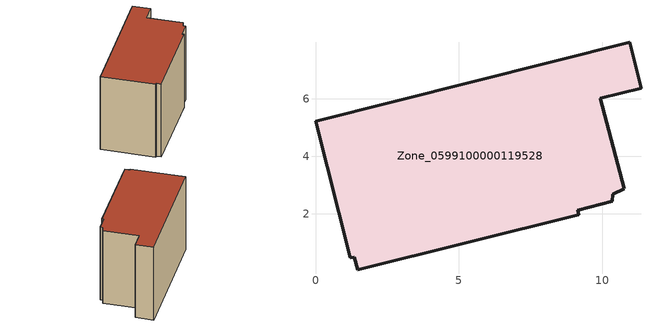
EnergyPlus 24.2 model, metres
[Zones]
Zone_0599100000119528
 floor ground (C_G): 1.47,0.04 1.36,0.49 1.21,0.46 0,5.22 10.95,7.98 11.35,6.37 9.93,6.02 10.76,2.87 10.37,2.68 10.35,2.43 9.14,2.12 9.18,1.96 z0
 wall outside (C_F): 11.35,6.37 10.95,7.98 0,5.22 1.21,0.46 1.36,0.49 1.47,0.04 9.18,1.96 9.14,2.12 10.35,2.43 10.37,2.68 10.76,2.87 9.93,6.02 11.35,6.37 z0:7.54
 roof outside (C_R): 1.47,0.04 9.18,1.96 9.14,2.12 10.35,2.43 10.37,2.68 10.76,2.87 9.93,6.02 11.35,6.37 10.95,7.98 0,5.22 1.21,0.46 1.36,0.49 z7.54
[BUILDING]
Pand.0599100000119528: North Axis=0; Terrain=City; Loads Convergence Tolerance Value=0.04; Temperature Convergence Tolerance Value=0.4; Solar Distribution=FullExterior; Maximum Number of Warmup Days=25; Minimum Number of Warmup Days=1
[Site:Location]
Rotterdam.The.Hague.AP_ZH_NLD Design_Conditions: Latitude=51.96; Longitude=4.45; Time Zone=1; Elevation=-4.5
[SITE:GROUNDTEMPERATURE:BUILDINGSURFACE]
18, 18, 18, 18, 18, 18, 18, 18, 18, 18, 18, 18
[MATERIAL] Thermal Absorptance=0.9; Solar Absorptance=0.7; Visible Absorptance=0.7
Name | Roughness | Thickness | Conductivity | Density | Specific Heat
G.TI.1975-1991 | MediumSmooth | 0.15 | 0.288461 | 540 | 1210
F.TI.1975-1991 | Rough | 0.3 | 0.230769 | 1920 | 840
R.TI.1975-1991 | MediumRough | 0.2 | 0.153846 | 1500 | 1000
[CONSTRUCTION]
C_G: G.TI.1975-1991
C_F: F.TI.1975-1991
C_R: R.TI.1975-1991
[ZONE]
Zone_0599100000119528: Type=1; Multiplier=1; Ceiling Height=Autocalculate; Volume=Autocalculate; Floor Area=autocalculate; Part of Total Floor Area=Yes
[ZONEINFILTRATION:DESIGNFLOWRATE]
Infil_Zone_0599100000119528: Zone or ZoneList or Space or SpaceList=Zone_0599100000119528; Schedule=AlwaysOn; Design Flow Rate Calculation Method=Flow/Area; Flow Rate per Floor Area=0.003; Constant Term Coefficient=1; Temperature Term Coefficient=0; Velocity Term Coefficient=0; Velocity Squared Term Coefficient=0
[HVACTEMPLATE:ZONE:IDEALLOADSAIRSYSTEM]
Zone_0599100000119528: Maximum Heating Supply Air Temperature=50; Minimum Cooling Supply Air Temperature=13; Maximum Heating Supply Air Humidity Ratio=0.0156; Minimum Cooling Supply Air Humidity Ratio=0.0077; Heating Limit=NoLimit; Cooling Limit=NoLimit; Dehumidification Control Type=ConstantSensibleHeatRatio; Cooling Sensible Heat Ratio=0.7; Dehumidification Setpoint=60; Humidification Control Type=None; Humidification Setpoint=30; Outdoor Air Method=None; Outdoor Air Flow Rate per Person=0.00944; Outdoor Air Flow Rate per Zone Floor Area=0; Outdoor Air Flow Rate per Zone=0; Demand Controlled Ventilation Type=None; Outdoor Air Economizer Type=NoEconomizer; Heat Recovery Type=None; Sensible Heat Recovery Effectiveness=0.7; Latent Heat Recovery Effectiveness=0.65
[ZONECONTROL:THERMOSTAT]
ThermostatControl_Zone_0599100000119528: Zone or ZoneList=Zone_0599100000119528; Control Type Schedule=DualSetpointControlType; Control 1=Thermostat_Zone_0599100000119528; Temperature Difference Between Cutout And Setpoint=0
[THERMOSTATSETPOINT:DUALSETPOINT]
Thermostat_Zone_0599100000119528: Heating Setpoint Temperature Schedule=HeatingSetpoint_Zone_0599100000119528; Cooling Setpoint Temperature Schedule=CoolingSetpoint_Zone_0599100000119528
[SCHEDULE:COMPACT]
HeatingSetpoint_Zone_0599100000119528: Through: 12/31, For: AllDays, Until: 24:00, 21
CoolingSetpoint_Zone_0599100000119528: Through: 12/31, For: AllDays, Until: 24:00, 24
DualSetpointControlType: Through: 12/31, For: AllDays, Until: 24:00, 4
AlwaysOn: Through: 12/31, For: AllDays, Until: 24:00, 1
